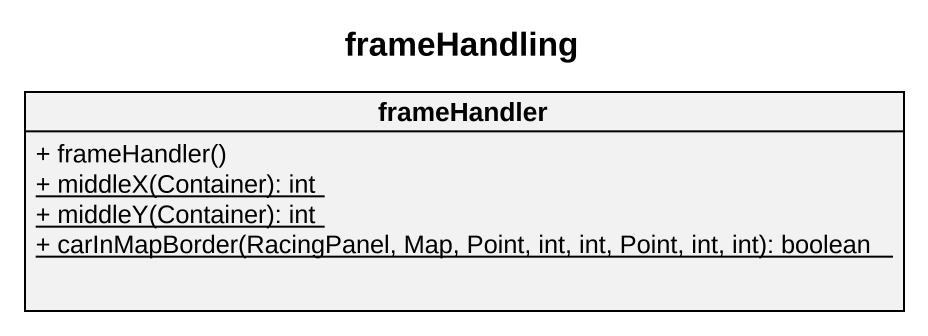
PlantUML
@startuml
title frameHandling
hide circle
hide empty members
skinparam classAttributeIconSize 0
class frameHandler {
  + frameHandler()
  {static} + middleX(Container): int
  {static} + middleY(Container): int
  {static} + carInMapBorder(RacingPanel, Map, Point, int, int, Point, int, int): boolean
}
@enduml
